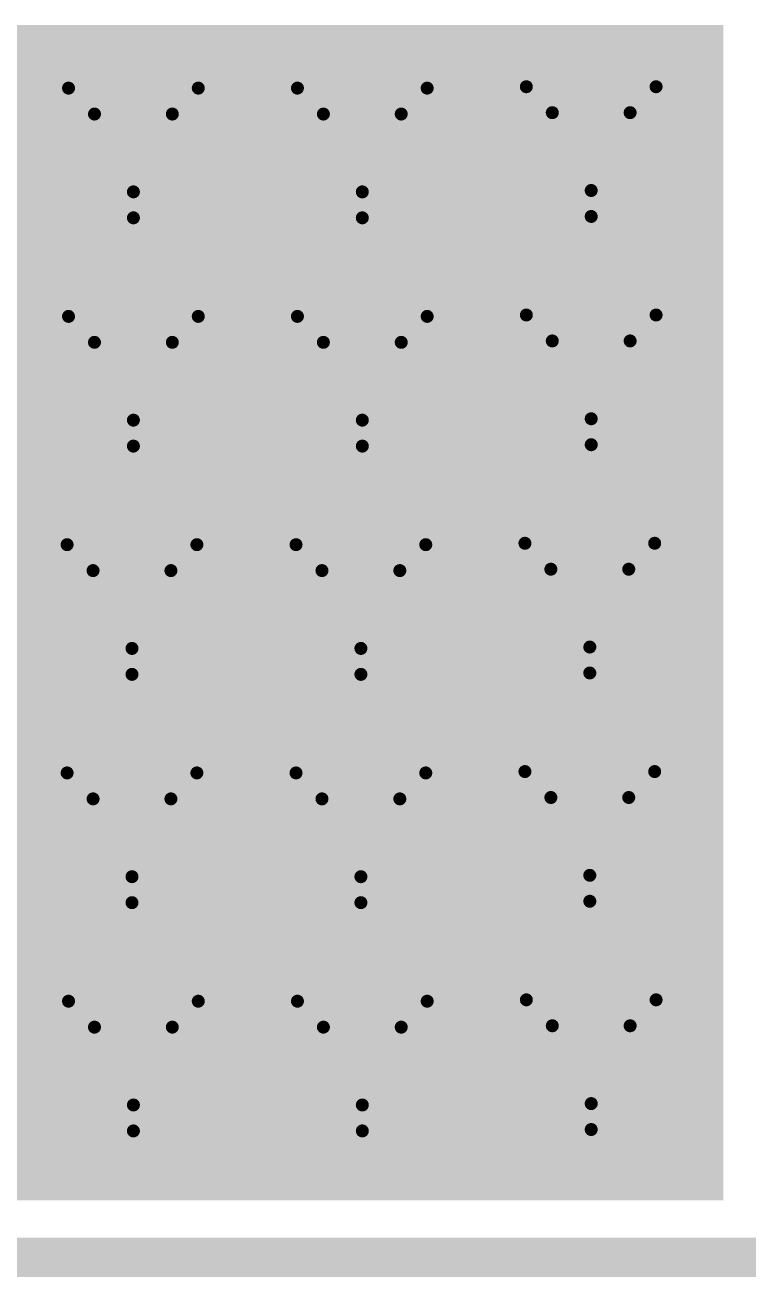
# Model space of a CAD drawing. Header units: millimetres. Extents: x -6 to 194, y -120 to 229.
# Drawn here: x 27.02 to 29.852, y 18.635 to 23.507 of the extents above; entities that cross this region are included whole.
import ezdxf

# ---------------------------------------------------------------- set-up
doc = ezdxf.new("R2010")
doc.units = ezdxf.units.MM
for name, color, linetype in [('BottomLayer', 5, 'Continuous'), ('BottomSolder', 6, 'Continuous'), ('DrillDrawing', 1, 'Continuous'), ('TopLayer', 1, 'Continuous'), ('TopPaste', 8, 'Continuous'), ('TopSolder', 216, 'Continuous'), ('ViaHoleLayer', 16, 'Continuous')]:
    doc.layers.add(name, color=color, linetype=linetype)

# ---------------------------------------------------------------- blocks, each defined once
blk = doc.blocks.new('48_QFN__6_6___12')
at = {"layer": 'TopLayer'}
for points in [[(2.19999687, -2.19999941), (-2.20000195, -2.19999941), (-2.200001949999999, 2.19999941), (2.19999687, 2.19999941)], [(-0.05000243999999994, -2.5499949), (-0.05000244000000005, -3.19999614), (-0.3500018400000001, -3.19999614), (-0.3500018399999999, -2.5499949)], [(0.34999676, -2.5499949), (0.3499967599999999, -3.19999614), (0.04999735999999994, -3.19999614), (0.04999736000000005, -2.5499949)], [(0.7499959599999999, -2.5499949), (0.7499959599999999, -3.19999614), (0.4499965599999999, -3.19999614), (0.44999656, -2.5499949)], [(1.14999516, -2.5499949), (1.14999516, -3.19999614), (0.8499957599999999, -3.19999614), (0.8499957599999999, -2.5499949)], [(1.5499969, -2.5499949), (1.5499969, -3.19999614), (1.2499975, -3.19999614), (1.2499975, -2.5499949)], [(1.9499961, -2.5499949), (1.9499961, -3.19999614), (1.6499967, -3.19999614), (1.6499967, -2.5499949)], [(2.34999784, -2.5499949), (2.34999784, -3.19999614), (2.04999844, -3.19999614), (2.04999844, -2.5499949)]]:
    blk.add_hatch(color=1, dxfattribs=at).paths.add_polyline_path(points)
at = {"layer": 'TopPaste'}
for points in [[(2.19999687, -2.19999941), (-2.20000195, -2.19999941), (-2.200001949999999, 2.19999941), (2.19999687, 2.19999941)], [(-0.05000243999999994, -2.5499949), (-0.05000244000000005, -3.19999614), (-0.3500018400000001, -3.19999614), (-0.3500018399999999, -2.5499949)], [(0.34999676, -2.5499949), (0.3499967599999999, -3.19999614), (0.04999735999999994, -3.19999614), (0.04999736000000005, -2.5499949)], [(0.7499959599999999, -2.5499949), (0.7499959599999999, -3.19999614), (0.4499965599999999, -3.19999614), (0.44999656, -2.5499949)], [(1.14999516, -2.5499949), (1.14999516, -3.19999614), (0.8499957599999999, -3.19999614), (0.8499957599999999, -2.5499949)], [(1.5499969, -2.5499949), (1.5499969, -3.19999614), (1.2499975, -3.19999614), (1.2499975, -2.5499949)], [(1.9499961, -2.5499949), (1.9499961, -3.19999614), (1.6499967, -3.19999614), (1.6499967, -2.5499949)], [(2.34999784, -2.5499949), (2.34999784, -3.19999614), (2.04999844, -3.19999614), (2.04999844, -2.5499949)]]:
    blk.add_hatch(color=8, dxfattribs=at).paths.add_polyline_path(points)
at = {"layer": 'TopSolder'}
for points in [[(2.30159687, -2.30159941), (-2.30160195, -2.30159941), (-2.30160195, 2.30159941), (2.30159687, 2.30159941)], [(-0.3484041799999999, -2.4483949), (-0.3484041800000001, -3.30159614), (-0.8516035799999999, -3.30159614), (-0.8516035799999999, -2.4483949)], [(0.05159756000000008, -2.4483949), (0.05159755999999992, -3.30159614), (-0.45160184, -3.30159614), (-0.4516018399999999, -2.4483949)], [(0.4515967600000001, -2.4483949), (0.4515967599999999, -3.30159614), (-0.05160264000000007, -3.30159614), (-0.05160263999999992, -2.4483949)], [(0.8515959599999999, -2.4483949), (0.8515959599999999, -3.30159614), (0.3483965599999999, -3.30159614), (0.3483965600000001, -2.4483949)], [(1.25159516, -2.4483949), (1.25159516, -3.30159614), (0.74839576, -3.30159614), (0.74839576, -2.4483949)], [(1.6515969, -2.4483949), (1.6515969, -3.30159614), (1.1483975, -3.30159614), (1.1483975, -2.4483949)], [(2.0515961, -2.4483949), (2.0515961, -3.30159614), (1.5483967, -3.30159614), (1.5483967, -2.4483949)], [(2.45159784, -2.4483949), (2.45159784, -3.30159614), (1.94839844, -3.30159614), (1.94839844, -2.4483949)]]:
    blk.add_hatch(color=216, dxfattribs=at).paths.add_polyline_path(points)

msp = doc.modelspace()

# ---------------------------------------------------------------- hatches: boundary and pattern name
at = {"layer": 'BottomLayer'}
msp.add_hatch(color=5, dxfattribs=at).paths.add_polyline_path([(25.1968, 18.9738), (29.6164, 18.9738), (29.6164, 23.3426), (25.1968, 23.3426)])
h = msp.add_hatch(color=5, dxfattribs=at)
edge = h.paths.add_edge_path()
edge.add_arc((27.44506068, 23.00580108), 0.2999994, 0, 360)
h = msp.add_hatch(color=5, dxfattribs=at)
edge = h.paths.add_edge_path()
edge.add_arc((28.34129206, 23.00580108), 0.2999994, 0, 360)
h = msp.add_hatch(color=5, dxfattribs=at)
edge = h.paths.add_edge_path()
edge.add_arc((29.23752344, 23.0112189), 0.2999994, 0, 360)
h = msp.add_hatch(color=5, dxfattribs=at)
edge = h.paths.add_edge_path()
edge.add_arc((29.23752344, 22.11722526), 0.2999994, 0, 360)
h = msp.add_hatch(color=5, dxfattribs=at)
edge = h.paths.add_edge_path()
edge.add_arc((27.44506068, 22.11180744), 0.2999994, 0, 360)
h = msp.add_hatch(color=5, dxfattribs=at)
edge = h.paths.add_edge_path()
edge.add_arc((28.34129206, 22.11180744), 0.2999994, 0, 360)
h = msp.add_hatch(color=5, dxfattribs=at)
edge = h.paths.add_edge_path()
edge.add_arc((27.43953364, 21.2178138), 0.2999994, 0, 360)
h = msp.add_hatch(color=5, dxfattribs=at)
edge = h.paths.add_edge_path()
edge.add_arc((28.33576502, 21.2178138), 0.2999994, 0, 360)
h = msp.add_hatch(color=5, dxfattribs=at)
edge = h.paths.add_edge_path()
edge.add_arc((29.2319964, 21.22323162), 0.2999994, 0, 360)
h = msp.add_hatch(color=5, dxfattribs=at)
edge = h.paths.add_edge_path()
edge.add_arc((27.43953364, 20.32382016), 0.2999994, 0, 360)
h = msp.add_hatch(color=5, dxfattribs=at)
edge = h.paths.add_edge_path()
edge.add_arc((28.33576502, 20.32382016), 0.2999994, 0, 360)
h = msp.add_hatch(color=5, dxfattribs=at)
edge = h.paths.add_edge_path()
edge.add_arc((29.2319964, 20.32923798), 0.2999994, 0, 360)
h = msp.add_hatch(color=5, dxfattribs=at)
edge = h.paths.add_edge_path()
edge.add_arc((29.23752344, 19.43524434), 0.2999994, 0, 360)
h = msp.add_hatch(color=5, dxfattribs=at)
edge = h.paths.add_edge_path()
edge.add_arc((27.44506068, 19.42982652), 0.2999994, 0, 360)
h = msp.add_hatch(color=5, dxfattribs=at)
edge = h.paths.add_edge_path()
edge.add_arc((28.34129206, 19.42982652), 0.2999994, 0, 360)
at = {"layer": 'BottomSolder'}
h = msp.add_hatch(color=6, dxfattribs=at)
edge = h.paths.add_edge_path()
edge.add_arc((27.44506068, 23.00580108), 0.4015993999999999, 0, 360)
h = msp.add_hatch(color=6, dxfattribs=at)
edge = h.paths.add_edge_path()
edge.add_arc((28.34129206, 23.00580108), 0.4015993999999999, 0, 360)
h = msp.add_hatch(color=6, dxfattribs=at)
edge = h.paths.add_edge_path()
edge.add_arc((29.23752344, 23.0112189), 0.4015993999999999, 0, 360)
h = msp.add_hatch(color=6, dxfattribs=at)
edge = h.paths.add_edge_path()
edge.add_arc((27.44506068, 22.11180744), 0.4015993999999999, 0, 360)
h = msp.add_hatch(color=6, dxfattribs=at)
edge = h.paths.add_edge_path()
edge.add_arc((28.34129206, 22.11180744), 0.4015993999999999, 0, 360)
h = msp.add_hatch(color=6, dxfattribs=at)
edge = h.paths.add_edge_path()
edge.add_arc((29.23752344, 22.11722526), 0.4015993999999999, 0, 360)
h = msp.add_hatch(color=6, dxfattribs=at)
edge = h.paths.add_edge_path()
edge.add_arc((27.43953364, 21.2178138), 0.4015993999999999, 0, 360)
h = msp.add_hatch(color=6, dxfattribs=at)
edge = h.paths.add_edge_path()
edge.add_arc((28.33576502, 21.2178138), 0.4015993999999999, 0, 360)
h = msp.add_hatch(color=6, dxfattribs=at)
edge = h.paths.add_edge_path()
edge.add_arc((29.2319964, 21.22323162), 0.4015993999999999, 0, 360)
h = msp.add_hatch(color=6, dxfattribs=at)
edge = h.paths.add_edge_path()
edge.add_arc((27.43953364, 20.32382016), 0.4015993999999999, 0, 360)
h = msp.add_hatch(color=6, dxfattribs=at)
edge = h.paths.add_edge_path()
edge.add_arc((28.33576502, 20.32382016), 0.4015993999999999, 0, 360)
h = msp.add_hatch(color=6, dxfattribs=at)
edge = h.paths.add_edge_path()
edge.add_arc((29.2319964, 20.32923798), 0.4015993999999999, 0, 360)
h = msp.add_hatch(color=6, dxfattribs=at)
edge = h.paths.add_edge_path()
edge.add_arc((29.23752344, 19.43524434), 0.4015993999999999, 0, 360)
h = msp.add_hatch(color=6, dxfattribs=at)
edge = h.paths.add_edge_path()
edge.add_arc((27.44506068, 19.42982652), 0.4015993999999999, 0, 360)
h = msp.add_hatch(color=6, dxfattribs=at)
edge = h.paths.add_edge_path()
edge.add_arc((28.34129206, 19.42982652), 0.4015993999999999, 0, 360)
at = {"layer": 'TopLayer'}
h = msp.add_hatch(color=1, dxfattribs=at)
edge = h.paths.add_edge_path()
edge.add_arc((27.44506068, 23.00580108), 0.2999994, 0, 360)
h = msp.add_hatch(color=1, dxfattribs=at)
edge = h.paths.add_edge_path()
edge.add_arc((28.34129206, 23.00580108), 0.2999994, 0, 360)
h = msp.add_hatch(color=1, dxfattribs=at)
edge = h.paths.add_edge_path()
edge.add_arc((29.23752344, 23.0112189), 0.2999994, 0, 360)
h = msp.add_hatch(color=1, dxfattribs=at)
edge = h.paths.add_edge_path()
edge.add_arc((29.23752344, 22.11722526), 0.2999994, 0, 360)
h = msp.add_hatch(color=1, dxfattribs=at)
edge = h.paths.add_edge_path()
edge.add_arc((27.44506068, 22.11180744), 0.2999994, 0, 360)
h = msp.add_hatch(color=1, dxfattribs=at)
edge = h.paths.add_edge_path()
edge.add_arc((28.34129206, 22.11180744), 0.2999994, 0, 360)
h = msp.add_hatch(color=1, dxfattribs=at)
edge = h.paths.add_edge_path()
edge.add_arc((27.43953364, 21.2178138), 0.2999994, 0, 360)
h = msp.add_hatch(color=1, dxfattribs=at)
edge = h.paths.add_edge_path()
edge.add_arc((28.33576502, 21.2178138), 0.2999994, 0, 360)
h = msp.add_hatch(color=1, dxfattribs=at)
edge = h.paths.add_edge_path()
edge.add_arc((29.2319964, 21.22323162), 0.2999994, 0, 360)
h = msp.add_hatch(color=1, dxfattribs=at)
edge = h.paths.add_edge_path()
edge.add_arc((27.43953364, 20.32382016), 0.2999994, 0, 360)
h = msp.add_hatch(color=1, dxfattribs=at)
edge = h.paths.add_edge_path()
edge.add_arc((28.33576502, 20.32382016), 0.2999994, 0, 360)
h = msp.add_hatch(color=1, dxfattribs=at)
edge = h.paths.add_edge_path()
edge.add_arc((29.2319964, 20.32923798), 0.2999994, 0, 360)
h = msp.add_hatch(color=1, dxfattribs=at)
edge = h.paths.add_edge_path()
edge.add_arc((29.23752344, 19.43524434), 0.2999994, 0, 360)
h = msp.add_hatch(color=1, dxfattribs=at)
edge = h.paths.add_edge_path()
edge.add_arc((27.44506068, 19.42982652), 0.2999994, 0, 360)
h = msp.add_hatch(color=1, dxfattribs=at)
edge = h.paths.add_edge_path()
edge.add_arc((28.34129206, 19.42982652), 0.2999994, 0, 360)
at = {"layer": 'TopSolder'}
h = msp.add_hatch(color=216, dxfattribs=at)
edge = h.paths.add_edge_path()
edge.add_arc((27.44506068, 23.00580108), 0.4015993999999999, 0, 360)
h = msp.add_hatch(color=216, dxfattribs=at)
edge = h.paths.add_edge_path()
edge.add_arc((28.34129206, 23.00580108), 0.4015993999999999, 0, 360)
h = msp.add_hatch(color=216, dxfattribs=at)
edge = h.paths.add_edge_path()
edge.add_arc((29.23752344, 23.0112189), 0.4015993999999999, 0, 360)
h = msp.add_hatch(color=216, dxfattribs=at)
edge = h.paths.add_edge_path()
edge.add_arc((27.44506068, 22.11180744), 0.4015993999999999, 0, 360)
h = msp.add_hatch(color=216, dxfattribs=at)
edge = h.paths.add_edge_path()
edge.add_arc((28.34129206, 22.11180744), 0.4015993999999999, 0, 360)
h = msp.add_hatch(color=216, dxfattribs=at)
edge = h.paths.add_edge_path()
edge.add_arc((29.23752344, 22.11722526), 0.4015993999999999, 0, 360)
h = msp.add_hatch(color=216, dxfattribs=at)
edge = h.paths.add_edge_path()
edge.add_arc((27.43953364, 21.2178138), 0.4015993999999999, 0, 360)
h = msp.add_hatch(color=216, dxfattribs=at)
edge = h.paths.add_edge_path()
edge.add_arc((28.33576502, 21.2178138), 0.4015993999999999, 0, 360)
h = msp.add_hatch(color=216, dxfattribs=at)
edge = h.paths.add_edge_path()
edge.add_arc((29.2319964, 21.22323162), 0.4015993999999999, 0, 360)
h = msp.add_hatch(color=216, dxfattribs=at)
edge = h.paths.add_edge_path()
edge.add_arc((27.43953364, 20.32382016), 0.4015993999999999, 0, 360)
h = msp.add_hatch(color=216, dxfattribs=at)
edge = h.paths.add_edge_path()
edge.add_arc((28.33576502, 20.32382016), 0.4015993999999999, 0, 360)
h = msp.add_hatch(color=216, dxfattribs=at)
edge = h.paths.add_edge_path()
edge.add_arc((29.2319964, 20.32923798), 0.4015993999999999, 0, 360)
h = msp.add_hatch(color=216, dxfattribs=at)
edge = h.paths.add_edge_path()
edge.add_arc((29.23752344, 19.43524434), 0.4015993999999999, 0, 360)
h = msp.add_hatch(color=216, dxfattribs=at)
edge = h.paths.add_edge_path()
edge.add_arc((27.44506068, 19.42982652), 0.4015993999999999, 0, 360)
h = msp.add_hatch(color=216, dxfattribs=at)
edge = h.paths.add_edge_path()
edge.add_arc((28.34129206, 19.42982652), 0.4015993999999999, 0, 360)
at = {"layer": 'ViaHoleLayer'}
h = msp.add_hatch(color=16, dxfattribs=at)
edge = h.paths.add_edge_path()
edge.add_arc((27.44506068, 23.00580108), 0.1499997, 0, 360)
h = msp.add_hatch(color=16, dxfattribs=at)
edge = h.paths.add_edge_path()
edge.add_arc((28.34129206, 23.00580108), 0.1499997, 0, 360)
h = msp.add_hatch(color=16, dxfattribs=at)
edge = h.paths.add_edge_path()
edge.add_arc((29.23752344, 23.0112189), 0.1499997, 0, 360)
h = msp.add_hatch(color=16, dxfattribs=at)
edge = h.paths.add_edge_path()
edge.add_arc((27.44506068, 22.11180744), 0.1499997, 0, 360)
h = msp.add_hatch(color=16, dxfattribs=at)
edge = h.paths.add_edge_path()
edge.add_arc((28.34129206, 22.11180744), 0.1499997, 0, 360)
h = msp.add_hatch(color=16, dxfattribs=at)
edge = h.paths.add_edge_path()
edge.add_arc((29.23752344, 22.11722526), 0.1499997, 0, 360)
h = msp.add_hatch(color=16, dxfattribs=at)
edge = h.paths.add_edge_path()
edge.add_arc((27.43953364, 21.2178138), 0.1499997, 0, 360)
h = msp.add_hatch(color=16, dxfattribs=at)
edge = h.paths.add_edge_path()
edge.add_arc((28.33576502, 21.2178138), 0.1499997, 0, 360)
h = msp.add_hatch(color=16, dxfattribs=at)
edge = h.paths.add_edge_path()
edge.add_arc((29.2319964, 21.22323162), 0.1499997, 0, 360)
h = msp.add_hatch(color=16, dxfattribs=at)
edge = h.paths.add_edge_path()
edge.add_arc((27.43953364, 20.32382016), 0.1499997, 0, 360)
h = msp.add_hatch(color=16, dxfattribs=at)
edge = h.paths.add_edge_path()
edge.add_arc((28.33576502, 20.32382016), 0.1499997, 0, 360)
h = msp.add_hatch(color=16, dxfattribs=at)
edge = h.paths.add_edge_path()
edge.add_arc((29.2319964, 20.32923798), 0.1499997, 0, 360)
h = msp.add_hatch(color=16, dxfattribs=at)
edge = h.paths.add_edge_path()
edge.add_arc((27.44506068, 19.42982652), 0.1499997, 0, 360)
h = msp.add_hatch(color=16, dxfattribs=at)
edge = h.paths.add_edge_path()
edge.add_arc((28.34129206, 19.42982652), 0.1499997, 0, 360)
h = msp.add_hatch(color=16, dxfattribs=at)
edge = h.paths.add_edge_path()
edge.add_arc((29.23752344, 19.43524434), 0.1499997, 0, 360)

# ---------------------------------------------------------------- linework, layer by layer
at = {"layer": 'BottomLayer', "const_width": 0.508}
for points in [[(27.44506068, 22.11180744), (27.44506068, 23.00580108)], [(28.34129206, 22.11180744), (28.34129206, 23.00580108)], [(29.23752344, 22.11722526), (29.23752344, 23.0112189)], [(29.23475992, 22.11446174), (29.23752344, 22.11722526)], [(29.23475992, 21.22599514), (29.23475992, 22.11446174)], [(27.44229716, 22.10904392), (27.44506068, 22.11180744)], [(27.44229716, 21.22057732), (27.44229716, 22.10904392)], [(28.33852854, 22.10904392), (28.34129206, 22.11180744)], [(28.33852854, 21.22057732), (28.33852854, 22.10904392)], [(27.43953364, 21.2178138), (27.44229716, 21.22057732)], [(27.43953364, 20.32382016), (27.43953364, 21.2178138)], [(28.33576502, 21.2178138), (28.33852854, 21.22057732)], [(28.33576502, 20.32382016), (28.33576502, 21.2178138)], [(29.22928876, 21.22052398), (29.2319964, 21.22323162)], [(29.2319964, 21.22323162), (29.23475992, 21.22599514)], [(29.2319964, 20.32923798), (29.2319964, 21.22323162)], [(27.43953364, 20.32382016), (27.44229716, 20.32105664)], [(27.44229716, 19.43259004), (27.44229716, 20.32105664)], [(28.33576502, 20.32382016), (28.33852854, 20.32105664)], [(28.33852854, 19.43259004), (28.33852854, 20.32105664)], [(29.2319964, 20.32923798), (29.23475992, 20.32647446)], [(29.23475992, 19.43800786), (29.23475992, 20.32647446)], [(27.44229716, 19.43259004), (27.44506068, 19.42982652)], [(28.33852854, 19.43259004), (28.34129206, 19.42982652)], [(29.23475992, 19.43800786), (29.23752344, 19.43524434)]]:
    msp.add_lwpolyline(points, dxfattribs=at)
at = {"layer": 'BottomLayer', "const_width": 0.254}
for points in [[(27.31806068, 23.00580108, 1), (27.57206068, 23.00580108, 1)], [(28.21429206, 23.00580108, 1), (28.46829206, 23.00580108, 1)], [(29.11052344, 23.0112189, 1), (29.36452344, 23.0112189, 1)], [(29.10775992, 22.11446174, 1), (29.36175992, 22.11446174, 1)], [(29.10775992, 22.11446174, 1), (29.36175992, 22.11446174, 1)], [(29.11052344, 22.11722526, 1), (29.36452344, 22.11722526, 1)], [(29.11052344, 22.11722526, 1), (29.36452344, 22.11722526, 1)], [(27.31529716, 22.10904392, 1), (27.56929716, 22.10904392, 1)], [(27.31529716, 22.10904392, 1), (27.56929716, 22.10904392, 1)], [(27.31806068, 22.11180744, 1), (27.57206068, 22.11180744, 1)], [(27.31806068, 22.11180744, 1), (27.57206068, 22.11180744, 1)], [(28.21152854, 22.10904392, 1), (28.46552854, 22.10904392, 1)], [(28.21152854, 22.10904392, 1), (28.46552854, 22.10904392, 1)], [(28.21429206, 22.11180744, 1), (28.46829206, 22.11180744, 1)], [(28.21429206, 22.11180744, 1), (28.46829206, 22.11180744, 1)], [(27.31253364, 21.2178138, 1), (27.56653364, 21.2178138, 1)], [(27.31253364, 21.2178138, 1), (27.56653364, 21.2178138, 1)], [(27.31529716, 21.22057732, 1), (27.56929716, 21.22057732, 1)], [(27.31529716, 21.22057732, 1), (27.56929716, 21.22057732, 1)], [(28.20876502, 21.2178138, 1), (28.46276502, 21.2178138, 1)], [(28.20876502, 21.2178138, 1), (28.46276502, 21.2178138, 1)], [(28.21152854, 21.22057732, 1), (28.46552854, 21.22057732, 1)], [(28.21152854, 21.22057732, 1), (28.46552854, 21.22057732, 1)], [(29.10228876, 21.22052398, 1), (29.35628876, 21.22052398, 1)], [(29.1049964, 21.22323162, 1), (29.3589964, 21.22323162, 1)], [(29.1049964, 21.22323162, 1), (29.3589964, 21.22323162, 1)], [(29.1049964, 21.22323162, 1), (29.3589964, 21.22323162, 1)], [(29.10775992, 21.22599514, 1), (29.36175992, 21.22599514, 1)], [(29.10775992, 21.22599514, 1), (29.36175992, 21.22599514, 1)], [(27.31253364, 20.32382016, 1), (27.56653364, 20.32382016, 1)], [(27.31253364, 20.32382016, 1), (27.56653364, 20.32382016, 1)], [(27.31529716, 20.32105664, 1), (27.56929716, 20.32105664, 1)], [(27.31529716, 20.32105664, 1), (27.56929716, 20.32105664, 1)], [(28.20876502, 20.32382016, 1), (28.46276502, 20.32382016, 1)], [(28.20876502, 20.32382016, 1), (28.46276502, 20.32382016, 1)], [(28.21152854, 20.32105664, 1), (28.46552854, 20.32105664, 1)], [(28.21152854, 20.32105664, 1), (28.46552854, 20.32105664, 1)], [(29.1049964, 20.32923798, 1), (29.3589964, 20.32923798, 1)], [(29.1049964, 20.32923798, 1), (29.3589964, 20.32923798, 1)], [(29.10775992, 20.32647446, 1), (29.36175992, 20.32647446, 1)], [(29.10775992, 20.32647446, 1), (29.36175992, 20.32647446, 1)], [(27.31529716, 19.43259004, 1), (27.56929716, 19.43259004, 1)], [(27.31529716, 19.43259004, 1), (27.56929716, 19.43259004, 1)], [(28.21152854, 19.43259004, 1), (28.46552854, 19.43259004, 1)], [(28.21152854, 19.43259004, 1), (28.46552854, 19.43259004, 1)], [(29.10775992, 19.43800786, 1), (29.36175992, 19.43800786, 1)], [(29.10775992, 19.43800786, 1), (29.36175992, 19.43800786, 1)], [(29.11052344, 19.43524434, 1), (29.36452344, 19.43524434, 1)], [(27.31806068, 19.42982652, 1), (27.57206068, 19.42982652, 1)], [(28.21429206, 19.42982652, 1), (28.46829206, 19.42982652, 1)]]:
    msp.add_lwpolyline(points, format="xyb", close=True, dxfattribs=at)
at = {"layer": 'DrillDrawing', "const_width": 0.0508}
for points in [[(27.19106068, 23.25980108), (27.69906068, 23.25980108)], [(27.19106068, 23.25980108), (27.44506068, 22.75180108)], [(27.44506068, 22.75180108), (27.69906068, 23.25980108)], [(28.08729206, 23.25980108), (28.59529206, 23.25980108)], [(28.08729206, 23.25980108), (28.34129206, 22.75180108)], [(28.34129206, 22.75180108), (28.59529206, 23.25980108)], [(28.98352344, 23.2652189), (29.49152344, 23.2652189)], [(28.98352344, 23.2652189), (29.23752344, 22.7572189)], [(29.23752344, 22.7572189), (29.49152344, 23.2652189)], [(27.29266068, 23.15820108), (27.59746068, 23.15820108)], [(27.29266068, 23.15820108), (27.44506068, 22.85340108)], [(27.44506068, 22.85340108), (27.59746068, 23.15820108)], [(28.18889206, 23.15820108), (28.49369206, 23.15820108)], [(28.18889206, 23.15820108), (28.34129206, 22.85340108)], [(28.34129206, 22.85340108), (28.49369206, 23.15820108)], [(29.08512344, 23.1636189), (29.38992344, 23.1636189)], [(29.08512344, 23.1636189), (29.23752344, 22.8588189)], [(29.23752344, 22.8588189), (29.38992344, 23.1636189)], [(27.19106068, 22.36580744), (27.69906068, 22.36580744)], [(27.19106068, 22.36580744), (27.44506068, 21.85780744)], [(27.44506068, 21.85780744), (27.69906068, 22.36580744)], [(28.08729206, 22.36580744), (28.59529206, 22.36580744)], [(28.08729206, 22.36580744), (28.34129206, 21.85780744)], [(28.34129206, 21.85780744), (28.59529206, 22.36580744)], [(28.98352344, 22.37122526), (29.49152344, 22.37122526)], [(28.98352344, 22.37122526), (29.23752344, 21.86322526)], [(29.23752344, 21.86322526), (29.49152344, 22.37122526)], [(27.29266068, 22.26420744), (27.59746068, 22.26420744)], [(27.29266068, 22.26420744), (27.44506068, 21.95940744)], [(27.44506068, 21.95940744), (27.59746068, 22.26420744)], [(28.18889206, 22.26420744), (28.49369206, 22.26420744)], [(28.18889206, 22.26420744), (28.34129206, 21.95940744)], [(28.34129206, 21.95940744), (28.49369206, 22.26420744)], [(29.08512344, 22.26962526), (29.38992344, 22.26962526)], [(29.08512344, 22.26962526), (29.23752344, 21.96482526)], [(29.23752344, 21.96482526), (29.38992344, 22.26962526)], [(27.18553364, 21.4718138), (27.69353364, 21.4718138)], [(27.18553364, 21.4718138), (27.43953364, 20.9638138)], [(27.43953364, 20.9638138), (27.69353364, 21.4718138)], [(28.08176502, 21.4718138), (28.58976501999999, 21.4718138)], [(28.08176502, 21.4718138), (28.33576502, 20.9638138)], [(28.33576502, 20.9638138), (28.58976501999999, 21.4718138)], [(28.97799639999999, 21.47723162), (29.4859964, 21.47723162)], [(28.97799639999999, 21.47723162), (29.2319964, 20.96923162)], [(29.2319964, 20.96923162), (29.4859964, 21.47723162)], [(27.28713364, 21.3702138), (27.59193364, 21.3702138)], [(27.28713364, 21.3702138), (27.43953364, 21.0654138)], [(27.43953364, 21.0654138), (27.59193364, 21.3702138)], [(28.18336502, 21.3702138), (28.48816502, 21.3702138)], [(28.18336502, 21.3702138), (28.33576502, 21.0654138)], [(28.33576502, 21.0654138), (28.48816502, 21.3702138)], [(29.0795964, 21.37563162), (29.3843964, 21.37563162)], [(29.0795964, 21.37563162), (29.2319964, 21.07083162)], [(29.2319964, 21.07083162), (29.3843964, 21.37563162)], [(27.18553364, 20.57782016), (27.69353364, 20.57782016)], [(27.18553364, 20.57782016), (27.43953364, 20.06982016)], [(27.43953364, 20.06982016), (27.69353364, 20.57782016)], [(28.08176502, 20.57782016), (28.58976501999999, 20.57782016)], [(28.08176502, 20.57782016), (28.33576502, 20.06982016)], [(28.33576502, 20.06982016), (28.58976501999999, 20.57782016)], [(28.97799639999999, 20.58323798), (29.4859964, 20.58323798)], [(28.97799639999999, 20.58323798), (29.2319964, 20.07523798)], [(29.2319964, 20.07523798), (29.4859964, 20.58323798)], [(27.28713364, 20.47622016), (27.59193364, 20.47622016)], [(27.28713364, 20.47622016), (27.43953364, 20.17142016)], [(27.43953364, 20.17142016), (27.59193364, 20.47622016)], [(28.18336502, 20.47622016), (28.48816502, 20.47622016)], [(28.18336502, 20.47622016), (28.33576502, 20.17142016)], [(28.33576502, 20.17142016), (28.48816502, 20.47622016)], [(29.0795964, 20.48163798), (29.3843964, 20.48163798)], [(29.0795964, 20.48163798), (29.2319964, 20.17683798)], [(29.2319964, 20.17683798), (29.3843964, 20.48163798)], [(27.19106068, 19.68382652), (27.69906068, 19.68382652)], [(27.19106068, 19.68382652), (27.44506068, 19.17582652)], [(27.44506068, 19.17582652), (27.69906068, 19.68382652)], [(28.08729206, 19.68382652), (28.59529206, 19.68382652)], [(28.08729206, 19.68382652), (28.34129206, 19.17582652)], [(28.34129206, 19.17582652), (28.59529206, 19.68382652)], [(28.98352344, 19.68924434), (29.49152344, 19.68924434)], [(28.98352344, 19.68924434), (29.23752344, 19.18124434)], [(29.23752344, 19.18124434), (29.49152344, 19.68924434)], [(27.29266068, 19.58222652), (27.59746068, 19.58222652)], [(27.29266068, 19.58222652), (27.44506068, 19.27742652)], [(27.44506068, 19.27742652), (27.59746068, 19.58222652)], [(28.18889206, 19.58222652), (28.49369206, 19.58222652)], [(28.18889206, 19.58222652), (28.34129206, 19.27742652)], [(28.34129206, 19.27742652), (28.49369206, 19.58222652)], [(29.08512344, 19.58764434), (29.38992344, 19.58764434)], [(29.08512344, 19.58764434), (29.23752344, 19.28284434)], [(29.23752344, 19.28284434), (29.38992344, 19.58764434)]]:
    msp.add_lwpolyline(points, dxfattribs=at)
at = {"layer": 'DrillDrawing', "const_width": 0.0254}
for points in [[(27.17836068, 23.25980108, 1), (27.20376068, 23.25980108, 1)], [(27.17836068, 23.25980108, 1), (27.20376068, 23.25980108, 1)], [(27.68636068, 23.25980108, 1), (27.71176068, 23.25980108, 1)], [(27.68636068, 23.25980108, 1), (27.71176068, 23.25980108, 1)], [(28.07459206, 23.25980108, 1), (28.09999206, 23.25980108, 1)], [(28.07459206, 23.25980108, 1), (28.09999206, 23.25980108, 1)], [(28.58259206, 23.25980108, 1), (28.60799206, 23.25980108, 1)], [(28.58259206, 23.25980108, 1), (28.60799206, 23.25980108, 1)], [(28.97082344, 23.2652189, 1), (28.99622344, 23.2652189, 1)], [(28.97082344, 23.2652189, 1), (28.99622344, 23.2652189, 1)], [(29.47882344, 23.2652189, 1), (29.50422344, 23.2652189, 1)], [(29.47882344, 23.2652189, 1), (29.50422344, 23.2652189, 1)], [(27.27996067999999, 23.15820108, 1), (27.30536068, 23.15820108, 1)], [(27.27996067999999, 23.15820108, 1), (27.30536068, 23.15820108, 1)], [(27.58476068, 23.15820108, 1), (27.61016068, 23.15820108, 1)], [(27.58476068, 23.15820108, 1), (27.61016068, 23.15820108, 1)], [(28.17619206, 23.15820108, 1), (28.20159206, 23.15820108, 1)], [(28.17619206, 23.15820108, 1), (28.20159206, 23.15820108, 1)], [(28.48099206, 23.15820108, 1), (28.50639206, 23.15820108, 1)], [(28.48099206, 23.15820108, 1), (28.50639206, 23.15820108, 1)], [(29.07242344, 23.1636189, 1), (29.09782344, 23.1636189, 1)], [(29.07242344, 23.1636189, 1), (29.09782344, 23.1636189, 1)], [(29.37722344, 23.1636189, 1), (29.40262344, 23.1636189, 1)], [(29.37722344, 23.1636189, 1), (29.40262344, 23.1636189, 1)], [(27.43236068, 22.85340108, 1), (27.45776068, 22.85340108, 1)], [(27.43236068, 22.85340108, 1), (27.45776068, 22.85340108, 1)], [(28.32859206, 22.85340108, 1), (28.35399206, 22.85340108, 1)], [(28.32859206, 22.85340108, 1), (28.35399206, 22.85340108, 1)], [(29.22482344, 22.8588189, 1), (29.25022344, 22.8588189, 1)], [(29.22482344, 22.8588189, 1), (29.25022344, 22.8588189, 1)], [(27.43236068, 22.75180108, 1), (27.45776068, 22.75180108, 1)], [(27.43236068, 22.75180108, 1), (27.45776068, 22.75180108, 1)], [(28.32859206, 22.75180108, 1), (28.35399206, 22.75180108, 1)], [(28.32859206, 22.75180108, 1), (28.35399206, 22.75180108, 1)], [(29.22482344, 22.7572189, 1), (29.25022344, 22.7572189, 1)], [(29.22482344, 22.7572189, 1), (29.25022344, 22.7572189, 1)], [(27.17836068, 22.36580744, 1), (27.20376068, 22.36580744, 1)], [(27.17836068, 22.36580744, 1), (27.20376068, 22.36580744, 1)], [(27.68636068, 22.36580744, 1), (27.71176068, 22.36580744, 1)], [(27.68636068, 22.36580744, 1), (27.71176068, 22.36580744, 1)], [(28.07459206, 22.36580744, 1), (28.09999206, 22.36580744, 1)], [(28.07459206, 22.36580744, 1), (28.09999206, 22.36580744, 1)], [(28.58259206, 22.36580744, 1), (28.60799206, 22.36580744, 1)], [(28.58259206, 22.36580744, 1), (28.60799206, 22.36580744, 1)], [(28.97082344, 22.37122526, 1), (28.99622344, 22.37122526, 1)], [(28.97082344, 22.37122526, 1), (28.99622344, 22.37122526, 1)], [(29.47882344, 22.37122526, 1), (29.50422344, 22.37122526, 1)], [(29.47882344, 22.37122526, 1), (29.50422344, 22.37122526, 1)], [(27.27996067999999, 22.26420744, 1), (27.30536068, 22.26420744, 1)], [(27.27996067999999, 22.26420744, 1), (27.30536068, 22.26420744, 1)], [(27.58476068, 22.26420744, 1), (27.61016068, 22.26420744, 1)], [(27.58476068, 22.26420744, 1), (27.61016068, 22.26420744, 1)], [(28.17619206, 22.26420744, 1), (28.20159206, 22.26420744, 1)], [(28.17619206, 22.26420744, 1), (28.20159206, 22.26420744, 1)], [(28.48099206, 22.26420744, 1), (28.50639206, 22.26420744, 1)], [(28.48099206, 22.26420744, 1), (28.50639206, 22.26420744, 1)], [(29.07242344, 22.26962526, 1), (29.09782344, 22.26962526, 1)], [(29.07242344, 22.26962526, 1), (29.09782344, 22.26962526, 1)], [(29.37722344, 22.26962526, 1), (29.40262344, 22.26962526, 1)], [(29.37722344, 22.26962526, 1), (29.40262344, 22.26962526, 1)], [(27.43236068, 21.95940744, 1), (27.45776068, 21.95940744, 1)], [(27.43236068, 21.95940744, 1), (27.45776068, 21.95940744, 1)], [(28.32859206, 21.95940744, 1), (28.35399206, 21.95940744, 1)], [(28.32859206, 21.95940744, 1), (28.35399206, 21.95940744, 1)], [(29.22482344, 21.96482526, 1), (29.25022344, 21.96482526, 1)], [(29.22482344, 21.96482526, 1), (29.25022344, 21.96482526, 1)], [(27.43236068, 21.85780744, 1), (27.45776068, 21.85780744, 1)], [(27.43236068, 21.85780744, 1), (27.45776068, 21.85780744, 1)], [(28.32859206, 21.85780744, 1), (28.35399206, 21.85780744, 1)], [(28.32859206, 21.85780744, 1), (28.35399206, 21.85780744, 1)], [(29.22482344, 21.86322526, 1), (29.25022344, 21.86322526, 1)], [(29.22482344, 21.86322526, 1), (29.25022344, 21.86322526, 1)], [(27.17283364, 21.4718138, 1), (27.19823364, 21.4718138, 1)], [(27.17283364, 21.4718138, 1), (27.19823364, 21.4718138, 1)], [(27.68083364, 21.4718138, 1), (27.70623364, 21.4718138, 1)], [(27.68083364, 21.4718138, 1), (27.70623364, 21.4718138, 1)], [(28.06906502, 21.4718138, 1), (28.09446502, 21.4718138, 1)], [(28.06906502, 21.4718138, 1), (28.09446502, 21.4718138, 1)], [(28.57706502, 21.4718138, 1), (28.60246502, 21.4718138, 1)], [(28.57706502, 21.4718138, 1), (28.60246502, 21.4718138, 1)], [(28.9652964, 21.47723162, 1), (28.9906964, 21.47723162, 1)], [(28.9652964, 21.47723162, 1), (28.9906964, 21.47723162, 1)], [(29.4732964, 21.47723162, 1), (29.4986964, 21.47723162, 1)], [(29.4732964, 21.47723162, 1), (29.4986964, 21.47723162, 1)], [(27.27443364, 21.3702138, 1), (27.29983364, 21.3702138, 1)], [(27.27443364, 21.3702138, 1), (27.29983364, 21.3702138, 1)], [(27.57923363999999, 21.3702138, 1), (27.60463364, 21.3702138, 1)], [(27.57923363999999, 21.3702138, 1), (27.60463364, 21.3702138, 1)], [(28.17066502, 21.3702138, 1), (28.19606502, 21.3702138, 1)], [(28.17066502, 21.3702138, 1), (28.19606502, 21.3702138, 1)], [(28.47546502, 21.3702138, 1), (28.50086502, 21.3702138, 1)], [(28.47546502, 21.3702138, 1), (28.50086502, 21.3702138, 1)], [(29.0668964, 21.37563162, 1), (29.0922964, 21.37563162, 1)], [(29.0668964, 21.37563162, 1), (29.0922964, 21.37563162, 1)], [(29.3716964, 21.37563162, 1), (29.3970964, 21.37563162, 1)], [(29.3716964, 21.37563162, 1), (29.3970964, 21.37563162, 1)], [(27.42683364, 21.0654138, 1), (27.45223364, 21.0654138, 1)], [(27.42683364, 21.0654138, 1), (27.45223364, 21.0654138, 1)], [(28.32306502, 21.0654138, 1), (28.34846502, 21.0654138, 1)], [(28.32306502, 21.0654138, 1), (28.34846502, 21.0654138, 1)], [(29.2192964, 21.07083162, 1), (29.2446964, 21.07083162, 1)], [(29.2192964, 21.07083162, 1), (29.2446964, 21.07083162, 1)], [(27.42683364, 20.9638138, 1), (27.45223364, 20.9638138, 1)], [(27.42683364, 20.9638138, 1), (27.45223364, 20.9638138, 1)], [(28.32306502, 20.9638138, 1), (28.34846502, 20.9638138, 1)], [(28.32306502, 20.9638138, 1), (28.34846502, 20.9638138, 1)], [(29.2192964, 20.96923162, 1), (29.2446964, 20.96923162, 1)], [(29.2192964, 20.96923162, 1), (29.2446964, 20.96923162, 1)], [(27.17283364, 20.57782016, 1), (27.19823364, 20.57782016, 1)], [(27.17283364, 20.57782016, 1), (27.19823364, 20.57782016, 1)], [(27.68083364, 20.57782016, 1), (27.70623364, 20.57782016, 1)], [(27.68083364, 20.57782016, 1), (27.70623364, 20.57782016, 1)], [(28.06906502, 20.57782016, 1), (28.09446502, 20.57782016, 1)], [(28.06906502, 20.57782016, 1), (28.09446502, 20.57782016, 1)], [(28.57706502, 20.57782016, 1), (28.60246502, 20.57782016, 1)], [(28.57706502, 20.57782016, 1), (28.60246502, 20.57782016, 1)], [(28.9652964, 20.58323798, 1), (28.9906964, 20.58323798, 1)], [(28.9652964, 20.58323798, 1), (28.9906964, 20.58323798, 1)], [(29.4732964, 20.58323798, 1), (29.4986964, 20.58323798, 1)], [(29.4732964, 20.58323798, 1), (29.4986964, 20.58323798, 1)], [(27.27443364, 20.47622016, 1), (27.29983364, 20.47622016, 1)], [(27.27443364, 20.47622016, 1), (27.29983364, 20.47622016, 1)], [(27.57923363999999, 20.47622016, 1), (27.60463364, 20.47622016, 1)], [(27.57923363999999, 20.47622016, 1), (27.60463364, 20.47622016, 1)], [(28.17066502, 20.47622016, 1), (28.19606502, 20.47622016, 1)], [(28.17066502, 20.47622016, 1), (28.19606502, 20.47622016, 1)], [(28.47546502, 20.47622016, 1), (28.50086502, 20.47622016, 1)], [(28.47546502, 20.47622016, 1), (28.50086502, 20.47622016, 1)], [(29.0668964, 20.48163798, 1), (29.0922964, 20.48163798, 1)], [(29.0668964, 20.48163798, 1), (29.0922964, 20.48163798, 1)], [(29.3716964, 20.48163798, 1), (29.3970964, 20.48163798, 1)], [(29.3716964, 20.48163798, 1), (29.3970964, 20.48163798, 1)], [(27.42683364, 20.17142016, 1), (27.45223364, 20.17142016, 1)], [(27.42683364, 20.17142016, 1), (27.45223364, 20.17142016, 1)], [(28.32306502, 20.17142016, 1), (28.34846502, 20.17142016, 1)], [(28.32306502, 20.17142016, 1), (28.34846502, 20.17142016, 1)], [(29.2192964, 20.17683798, 1), (29.2446964, 20.17683798, 1)], [(29.2192964, 20.17683798, 1), (29.2446964, 20.17683798, 1)], [(27.42683364, 20.06982016, 1), (27.45223364, 20.06982016, 1)], [(27.42683364, 20.06982016, 1), (27.45223364, 20.06982016, 1)], [(28.32306502, 20.06982016, 1), (28.34846502, 20.06982016, 1)], [(28.32306502, 20.06982016, 1), (28.34846502, 20.06982016, 1)], [(29.2192964, 20.07523798, 1), (29.2446964, 20.07523798, 1)], [(29.2192964, 20.07523798, 1), (29.2446964, 20.07523798, 1)], [(27.17836068, 19.68382652, 1), (27.20376068, 19.68382652, 1)], [(27.17836068, 19.68382652, 1), (27.20376068, 19.68382652, 1)], [(27.68636068, 19.68382652, 1), (27.71176068, 19.68382652, 1)], [(27.68636068, 19.68382652, 1), (27.71176068, 19.68382652, 1)], [(28.07459206, 19.68382652, 1), (28.09999206, 19.68382652, 1)], [(28.07459206, 19.68382652, 1), (28.09999206, 19.68382652, 1)], [(28.58259206, 19.68382652, 1), (28.60799206, 19.68382652, 1)], [(28.58259206, 19.68382652, 1), (28.60799206, 19.68382652, 1)], [(28.97082344, 19.68924434, 1), (28.99622344, 19.68924434, 1)], [(28.97082344, 19.68924434, 1), (28.99622344, 19.68924434, 1)], [(29.47882344, 19.68924434, 1), (29.50422344, 19.68924434, 1)], [(29.47882344, 19.68924434, 1), (29.50422344, 19.68924434, 1)], [(27.27996067999999, 19.58222652, 1), (27.30536068, 19.58222652, 1)], [(27.27996067999999, 19.58222652, 1), (27.30536068, 19.58222652, 1)], [(27.58476068, 19.58222652, 1), (27.61016068, 19.58222652, 1)], [(27.58476068, 19.58222652, 1), (27.61016068, 19.58222652, 1)], [(28.17619206, 19.58222652, 1), (28.20159206, 19.58222652, 1)], [(28.17619206, 19.58222652, 1), (28.20159206, 19.58222652, 1)], [(28.48099206, 19.58222652, 1), (28.50639206, 19.58222652, 1)], [(28.48099206, 19.58222652, 1), (28.50639206, 19.58222652, 1)], [(29.07242344, 19.58764434, 1), (29.09782344, 19.58764434, 1)], [(29.07242344, 19.58764434, 1), (29.09782344, 19.58764434, 1)], [(29.37722344, 19.58764434, 1), (29.40262344, 19.58764434, 1)], [(29.37722344, 19.58764434, 1), (29.40262344, 19.58764434, 1)], [(27.43236068, 19.27742652, 1), (27.45776068, 19.27742652, 1)], [(27.43236068, 19.27742652, 1), (27.45776068, 19.27742652, 1)], [(28.32859206, 19.27742652, 1), (28.35399206, 19.27742652, 1)], [(28.32859206, 19.27742652, 1), (28.35399206, 19.27742652, 1)], [(29.22482344, 19.28284434, 1), (29.25022344, 19.28284434, 1)], [(29.22482344, 19.28284434, 1), (29.25022344, 19.28284434, 1)], [(27.43236068, 19.17582652, 1), (27.45776068, 19.17582652, 1)], [(27.43236068, 19.17582652, 1), (27.45776068, 19.17582652, 1)], [(28.32859206, 19.17582652, 1), (28.35399206, 19.17582652, 1)], [(28.32859206, 19.17582652, 1), (28.35399206, 19.17582652, 1)], [(29.22482344, 19.18124434, 1), (29.25022344, 19.18124434, 1)], [(29.22482344, 19.18124434, 1), (29.25022344, 19.18124434, 1)]]:
    msp.add_lwpolyline(points, format="xyb", close=True, dxfattribs=at)

# ---------------------------------------------------------------- block references
msp.add_blockref('48_QFN__6_6___12', (27.4525994, 21.20579706))

doc.saveas('drawing.dxf')
